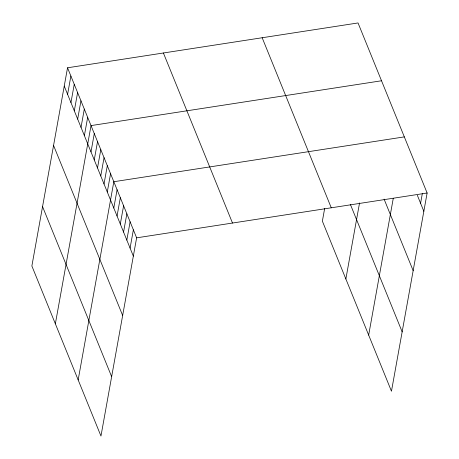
<?xml version="1.0" encoding="UTF-8"?>
<svg xmlns="http://www.w3.org/2000/svg" width="459" height="459" viewBox="0 0 459 459"><rect width="100%" height="100%" fill="white"/><g stroke="black" fill="none" stroke-linecap="round" stroke-linejoin="round"><path stroke-width="0.69" d="M67.536 67.783L31.872 265.996L100.963 436.05L136.627 237.837L67.536 67.783L358.037 22.95L427.128 193.004L391.464 391.217L322.373 221.163L324.679 208.346M67.599 94.33L70.887 76.039M70.956 102.587L74.243 84.301M74.312 110.848L77.6 92.563M77.669 119.11L80.956 100.819M81.025 127.367L84.313 109.081M84.381 135.629L87.669 117.338M55.361 323.813L91.025 125.6L381.527 80.767M90.991 151.906L94.284 133.615M94.25 159.921L97.537 141.636M97.509 167.937L100.796 149.651M100.762 175.958L104.055 157.667M104.021 183.973L107.314 165.682M107.28 191.988L110.567 173.703M78.162 379.932L113.826 181.718L404.327 136.885M113.792 208.025L117.085 189.733M117.051 216.04L120.338 197.754M120.31 224.055L123.597 205.77M123.563 232.07L126.856 213.785M126.822 240.091L130.115 221.8M130.081 248.107L133.368 229.821M345.862 278.98L359.552 202.924M368.663 335.099L393.271 198.357M420.582 203.274L422.355 193.428M136.627 237.837L427.128 193.004M417.329 195.259L423.841 211.295M384.091 199.131L413.157 270.667M350.355 204.358L402.153 331.846M262.169 37.747L331.266 207.801M163.398 52.986L232.495 223.04M64.243 86.068L133.339 256.122M53.56 145.446L122.656 315.499M42.555 206.619L111.646 376.673"/></g></svg>
